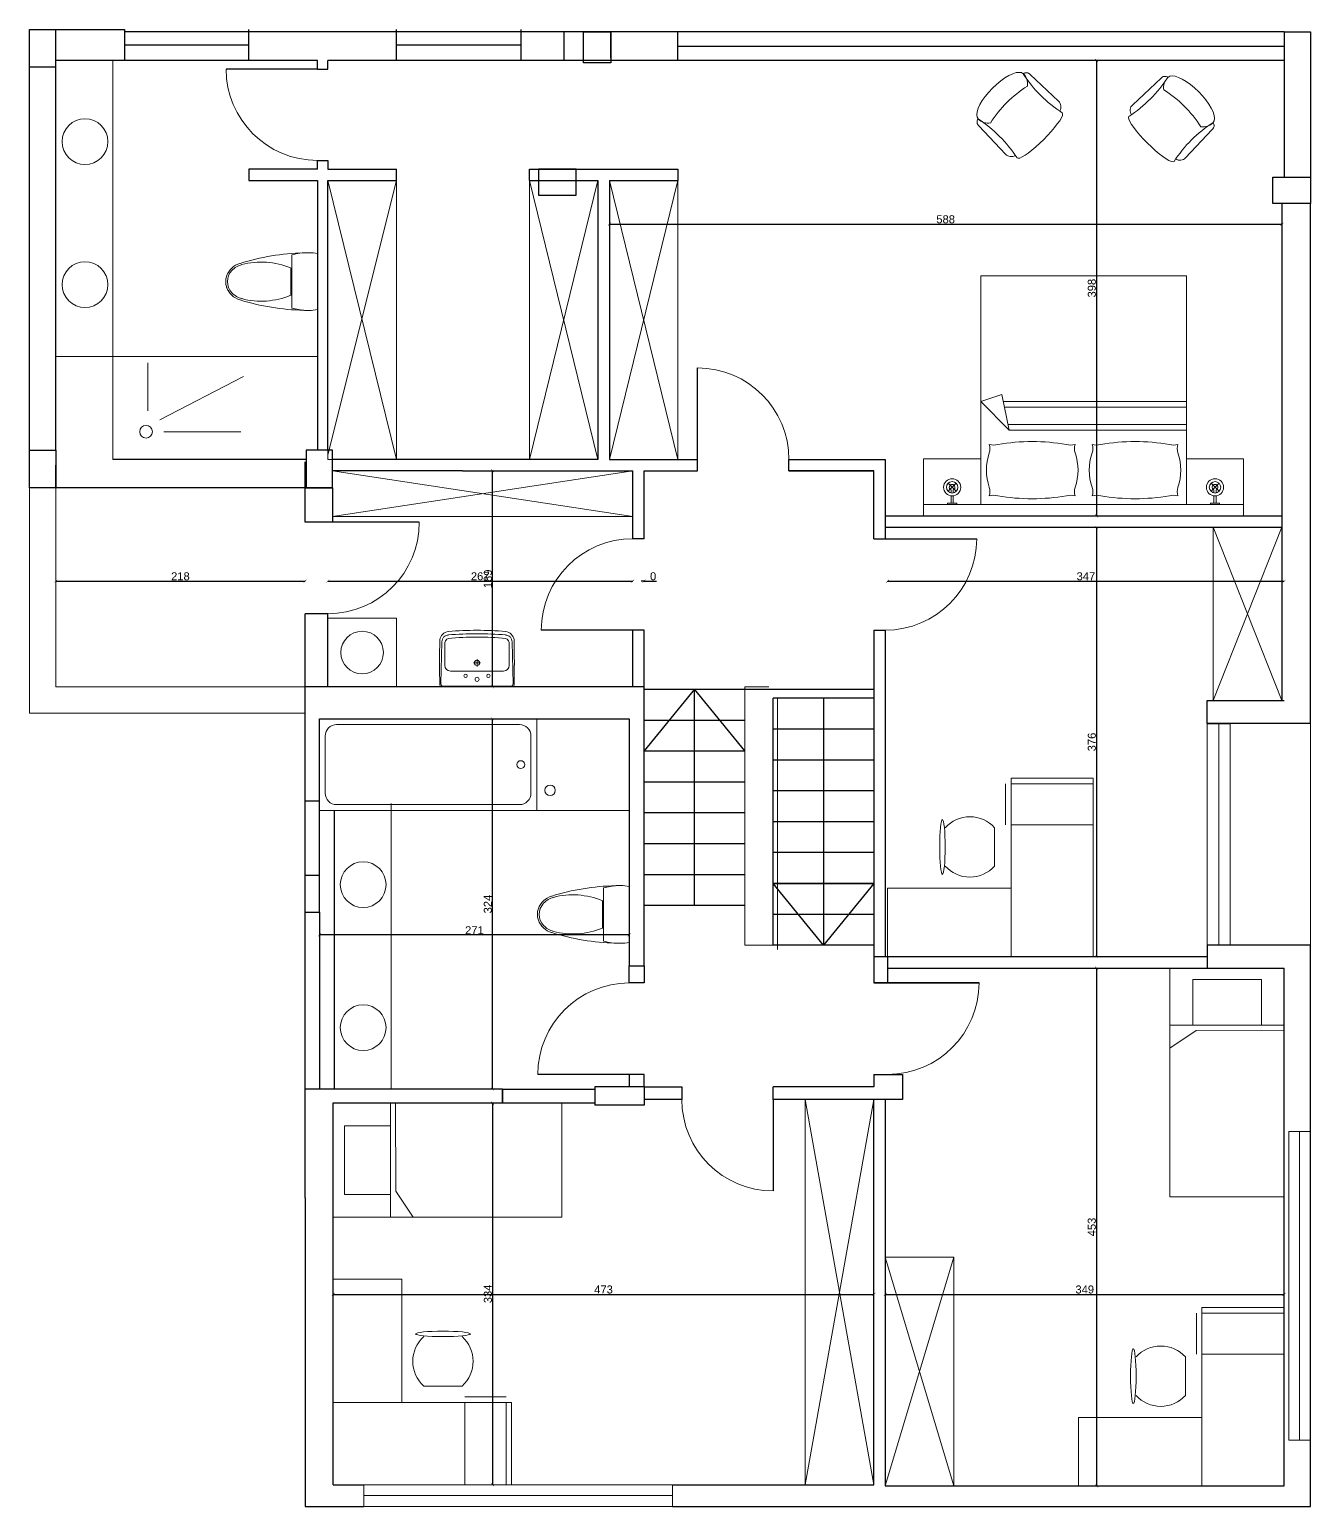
# Model space of a CAD drawing. Header units: millimetres. Extents: x -627 to 20370, y 1538 to 15679.
# Drawn here: x 10657 to 11777, y 12077 to 13369 of the extents above; entities that cross this region are included whole.
import ezdxf

# ---------------------------------------------------------------- set-up
doc = ezdxf.new("R2010")
doc.units = ezdxf.units.MM
for name, color, linetype, lineweight in [('blue', 160, 'Continuous', 5), ('furniture', 7, 'Continuous', 0), ('new', 3, 'Continuous', 30)]:
    doc.layers.add(name, color=color, linetype=linetype, lineweight=lineweight)
doc.layers.add('dim', color=2, linetype='Continuous')
doc.layers.add('Hidden', color=5, linetype='Continuous')
doc.styles.get("Standard").update_dxf_attribs({"font": 'Arial.ttf'})
doc.dimstyles.new('ISO-25', dxfattribs={"dimtxt": 7, "dimasz": 2.5, "dimexe": 1.25, "dimexo": 0.625, "dimtad": 1, "dimdec": 0, "dimtxsty": 'Standard', "dimblk": 'ARCHTICK', "dimblk1": 'ARCHTICK', "dimblk2": 'ARCHTICK', "dimcen": 2.5, "dimse1": 1, "dimse2": 1, "dimadec": 0, "dimazin": 0, "dimtfac": 1, "dimtdec": 0, "dimtmove": 0, "dimatfit": 3, "dimldrblk": 'ARCHTICK', "dimfxl": 1, "dimarcsym": 0})

# ---------------------------------------------------------------- blocks, each defined once
blk = doc.blocks.new('C3A8SA0P')
at = {"color": 0, "linetype": 'ByBlock'}
for p, q in [((-54.7, -22.9), (-70, 0)), ((-50, -30), (-50, 0)), ((-54.7, -22.9), (-54.4, -100)), ((-50, -20), (-10, -20)), ((-10, -20), (-10, -80)), ((-50, -100), (-50, -30)), ((-10, -80), (-50, -80))]:
    blk.add_line(p, q, dxfattribs=at)
blk.add_lwpolyline([(-200, 0), (0, 0), (0, -100), (-200, -100)], close=True, dxfattribs=at)
blk = doc.blocks.new('toilete')
at = {"linetype": 'Continuous'}
for p, q in [((24.5, 0), (-24.5, 0)), ((23.3, -22.5), (-23.3, -22.5)), ((-12, -23.5), (12, -23.5))]:
    blk.add_line(p, q, dxfattribs=at)
blk.add_lwpolyline([(23.3, -22.5), (24.5, -16.8), (25.2, -11.4), (25.2, -5.6), (24.5, 0)])
for start, end in [(170.5377, 187.7399), (187.7399, 195.822)]:
    blk.add_arc((26.2, -8.5), 51.5, start, end, dxfattribs=at)
for centre, radius, start, end in [((177.4, -7.8), 202.5, 181.2224, 197.2477), ((-177.4, -7.8), 202.5, 342.7523, 358.7776), ((49.8, -49.3), 66.9, 157.3737, 194.7786), ((-49.8, -49.3), 66.9, 345.2214, 22.6263), ((1.4, -62.5), 18.2, 197.2477, 249.5476), ((2.6, -61.7), 18.1, 194.7786, 226.8543), ((0, -64.5), 14.3, 226.8543, 313.1457), ((-1.4, -62.5), 18.2, 290.4524, 342.7523), ((-2.6, -61.7), 18.1, 313.1457, 345.2214), ((0, -66.1), 14.3, 249.5476, 290.4524)]:
    blk.add_arc(centre, radius, start, end)
blk = doc.blocks.new('Bath1')
at = {"layer": 'furniture'}
blk.add_lwpolyline([(190, -80), (0, -80), (0, 0), (190, 0)], close=True, dxfattribs=at)
blk.add_lwpolyline([(175, -75), (15, -75, -0.414214), (5, -65), (5, -15, -0.414214), (15, -5), (175, -5, -0.414214), (185, -15), (185, -65, -0.414214)], format="xyb", close=True, dxfattribs=at)
blk.add_circle((176.1, -40), 3.44, dxfattribs=at)
blk = doc.blocks.new('Pillow_top')
for centre, radius, start, end in [((6.2, 25), 46.3, 161.0754, 198.9246), ((-33.8, 58.5), 11.6, 251.1886, 288.8114), ((-48.5, 43.8), 11.6, 341.1886, 18.8114), ((0, -131.3), 181.3, 80.4727, 99.5273), ((33.8, 58.5), 11.6, 251.1886, 288.8114), ((48.5, 43.8), 11.6, 161.1886, 198.8114), ((-6.3, 25), 46.3, 341.0754, 18.9246), ((-48.5, 6.2), 11.6, 341.1886, 18.8114), ((-33.8, -8.5), 11.6, 71.1886, 108.8114), ((0, 181.3), 181.3, 260.4727, 279.5273), ((33.8, -8.5), 11.6, 71.1886, 108.8114), ((48.5, 6.2), 11.6, 161.1886, 198.8114)]:
    blk.add_arc(centre, radius, start, end)
blk = doc.blocks.new('Applique_Top')
for p, q in [((4, 0), (-4, 0)), ((-4, -1), (-4, 0)), ((-4, -1), (4, -1)), ((3.5, -11.5), (-3.5, -18.5)), ((-3.5, -11.5), (3.5, -18.5)), ((-1, -7.6), (-1, -1)), ((-1, -12.7), (-1, -10.1)), ((1, -7.6), (1, -1)), ((1, -12.7), (1, -10.1)), ((4, -1), (4, 0))]:
    blk.add_line(p, q)
for radius in [7.5, 5]:
    blk.add_circle((0, -15), radius)
blk.add_arc((0, -15), 2.5, 113.5782, 66.4218)
blk = doc.blocks.new('BED_180_modern')
for p, q in [((-50, 0), (0, 0)), ((-50, 0), (-50, -50)), ((-10, -280), (-10, 0)), ((0, 0), (0, -280)), ((-210, -230), (-210, -50)), ((-210, -50), (-10, -50)), ((-100, -210.1), (-100, -50)), ((-95, -209.1), (-95, -50)), ((-80, -206), (-80, -50)), ((-75, -205), (-75, -50)), ((-106.1, -211.4), (-75, -205)), ((-100, -230), (-75, -205)), ((-106.1, -211.4), (-100, -230)), ((-210, -230), (-10, -230)), ((-50, -280), (-50, -230)), ((-50, -280), (0, -280))]:
    blk.add_line(p, q)
at = {"rotation": 270}
for name, p in [('Applique_Top', (-10, -25)), ('Pillow_top', (-65, -185))]:
    blk.add_blockref(name, p, dxfattribs=at)
at = {"extrusion": (0, 0, -1), "zscale": -1, "rotation": 90}
for name, p in [('Pillow_top', (65, -95)), ('Applique_Top', (10, -255))]:
    blk.add_blockref(name, p, dxfattribs=at)
blk = doc.blocks.new('LAV-65')
at = {"color": 0}
for p, q in [((0.8, 32.5), (0.8, 62.1)), ((39.6, 63.2), (2.8, 64.1)), ((14, 32.5), (14, 55.7)), ((37.5, 60.7), (19, 60.7)), ((0.8, 32.5), (0.8, 2.9)), ((14, 32.5), (14, 9.3)), ((21.2, 32.5), (18, 32.5)), ((21.2, 32.5), (21.2, 35.6)), ((21.2, 32.5), (21.2, 29.3)), ((21.2, 32.5), (24.3, 32.5)), ((39.6, 1.8), (2.8, 0.9)), ((37.5, 4.3), (19, 4.3))]:
    blk.add_line(p, q, dxfattribs=at)
blk.add_lwpolyline([(0.2, 63), (0.2, 32.5), (0.2, 2, 0.270322), (1.8, 0, 0.012971), (41.3, 0, 0.351801), (48.6, 7.5, 0.023121), (49.7, 32.5, 0.023121), (48.6, 57.5, 0.351801), (41.3, 64.9, 0.012971), (1.8, 64.9, 0.270322)], format="xyb", close=True, dxfattribs=at)
for centre, radius in [((9.9, 42.5), 1.5), ((6.8, 32.5), 1.75), ((21.2, 32.5), 2.3), ((9.9, 22.5), 1.5)]:
    blk.add_circle(centre, radius, dxfattribs=at)
for centre, radius, start, end in [((2.8, 62.1), 2, 88.5836, 180), ((19, 55.7), 5, 90, 180), ((38, 55.8), 4.91, 20.305, 95.8759), ((39, 54.8), 8.41, 51.9374, 85.5914), ((-227.4, 33.3), 271.1, 359.8359, 5.134), ((37.3, 56.7), 8.31, 5.7358, 34.8602), ((-224.4, 33.3), 271.1, 359.8359, 5.134), ((-227.4, 31.7), 271.1, 354.866, 0.1641), ((-224.4, 31.7), 271.1, 354.866, 0.1641), ((2.8, 2.9), 2, 180, 271.4164), ((19, 9.3), 5, 180, 270), ((38, 9.2), 4.91, 264.1241, 339.695), ((39, 10.2), 8.41, 274.4086, 308.0626), ((37.3, 8.3), 8.31, 325.1398, 354.2642)]:
    blk.add_arc(centre, radius, start, end, dxfattribs=at)
blk = doc.blocks.new('ELLIPSE')
blk.add_circle((0.5, 0.5), 0.5)
blk = doc.blocks.new('dsfsdfsdfsd')
for p, q in [((350.147, 376.058), (350.147, 375.338)), ((351.707, 376.058), (350.147, 376.058)), ((350.195, 376.058), (350.195, 375.338)), ((350.555, 376.058), (350.555, 375.338)), ((351.707, 375.338), (351.707, 376.058)), ((350.147, 375.338), (351.707, 375.338)), ((351.107, 374.258), (351.107, 375.338)), ((351.707, 375.338), (351.707, 374.258)), ((350.195, 375.29), (350.555, 375.29)), ((350.579, 375.194), (350.915, 375.194)), ((351.707, 374.258), (351.107, 374.258))]:
    blk.add_line(p, q)
for centre, start, end in [((350.774, 374.978), 132.075, 227.925), ((350.72, 374.978), 312.075, 47.925)]:
    blk.add_arc(centre, 0.291, start, end)
at = {"xscale": 0.4800000000000182, "yscale": 0.04800000000000182, "zscale": 0.4800000000000182}
blk.add_blockref('ELLIPSE', (350.507, 374.714), dxfattribs=at)
blk = doc.blocks.new('mobiliariop113')
at = {"linetype": 'Continuous'}
for p, q in [((-0.309, -0.486), (-0.32, -0.146)), ((0.324, -0.486), (0.334, -0.146))]:
    blk.add_line(p, q, dxfattribs=at)
for points in [[(0.287, -0.051), (0.282, -0.042), (0.27, -0.033), (0.249, -0.025), (0.221, -0.018), (0.187, -0.012), (0.147, -0.007), (0.103, -0.003), (0.056, -0.001), (0.007, 0), (-0.041, -0.001), (-0.088, -0.003), (-0.133, -0.007), (-0.172, -0.012), (-0.207, -0.018), (-0.235, -0.025), (-0.255, -0.033), (-0.268, -0.042), (-0.272, -0.051)], [(-0.272, -0.533), (-0.268, -0.551), (-0.255, -0.568), (-0.235, -0.584), (-0.207, -0.599), (-0.172, -0.611), (-0.133, -0.621), (-0.088, -0.629), (-0.041, -0.633), (0.007, -0.635), (0.056, -0.633), (0.103, -0.629), (0.147, -0.621), (0.187, -0.611), (0.221, -0.599), (0.249, -0.584), (0.27, -0.568), (0.282, -0.551), (0.287, -0.533)]]:
    blk.add_lwpolyline(points, dxfattribs=at)
for centre, radius, start, end in [((-0.254, -0.142), 0.066, 100.9071, 183.5649), ((-1.377, -0.292), 1.131, 347.6806, 12.3194), ((1.477, -0.292), 1.215, 168.5464, 191.4536), ((0.269, -0.142), 0.066, 356.4351, 79.0929), ((-0.267, -0.491), 0.0424, 172.7772, 263.3514), ((-0.147, -0.533), 0.126, 126.5312, 180.3416), ((0.007, 0.584), 1.041, 257.3196, 282.6804), ((0.169, -0.528), 0.117, 357.5755, 55.556), ((0.282, -0.491), 0.0424, 276.6486, 7.2228)]:
    blk.add_arc(centre, radius, start, end, dxfattribs=at)
blk = doc.blocks.new('_ArchTick')
at = {"color": 0, "linetype": 'ByBlock', "const_width": 0.15}
blk.add_lwpolyline([(-0.5, -0.5), (0.5, 0.5)], dxfattribs=at)
blk = doc.blocks.new('*D88')
at = {"layer": 'Defpoints', "color": 0, "transparency": 16777216}
for p in [(11163.9, 13237.3), (11752.3, 13217.3), (11752.3, 13199.1)]:
    blk.add_point(p, dxfattribs=at)
at = {"layer": 'dim', "color": 0, "lineweight": -2, "transparency": 16777216}
blk.add_line((11163.9, 13199.1), (11752.3, 13199.1), dxfattribs=at)
at = {"layer": 'dim', "color": 0, "lineweight": -2, "transparency": 16777216, "xscale": 2.5, "yscale": 2.5, "zscale": 2.5, "rotation": 180}
blk.add_blockref('_ArchTick', (11163.9, 13199.1), dxfattribs=at)
at = {"layer": 'dim', "color": 0, "lineweight": -2, "transparency": 16777216, "xscale": 2.5, "yscale": 2.5, "zscale": 2.5}
blk.add_blockref('_ArchTick', (11752.3, 13199.1), dxfattribs=at)
at = {"layer": 'dim', "color": 0, "transparency": 16777216, "insert": (11458.1, 13203.3), "char_height": 7, "attachment_point": 5}
blk.add_mtext('588', dxfattribs=at)
blk = doc.blocks.new('*D89')
at = {"layer": 'Defpoints', "color": 0, "transparency": 16777216}
for p in [(11754.3, 13342.3), (11590.2, 12943.9), (11752.3, 12943.9)]:
    blk.add_point(p, dxfattribs=at)
at = {"layer": 'dim', "color": 0, "lineweight": -2, "transparency": 16777216}
blk.add_line((11590.2, 13342.3), (11590.2, 12943.9), dxfattribs=at)
at = {"layer": 'dim', "color": 0, "lineweight": -2, "transparency": 16777216, "xscale": 2.5, "yscale": 2.5, "zscale": 2.5}
for p, rotation in [((11590.2, 13342.3), 90), ((11590.2, 12943.9), 270)]:
    blk.add_blockref('_ArchTick', p, dxfattribs=dict(at, rotation=rotation))
at = {"layer": 'dim', "color": 0, "transparency": 16777216, "insert": (11586, 13143.1), "char_height": 7, "attachment_point": 5, "rotation": 90}
blk.add_mtext('398', dxfattribs=at)
blk = doc.blocks.new('*D90')
at = {"layer": 'Defpoints', "color": 0, "transparency": 16777216}
for p in [(11752.3, 12933.9), (11590.2, 12558.3), (11687, 12558.3)]:
    blk.add_point(p, dxfattribs=at)
at = {"layer": 'dim', "color": 0, "lineweight": -2, "transparency": 16777216}
blk.add_line((11590.2, 12933.9), (11590.2, 12558.3), dxfattribs=at)
at = {"layer": 'dim', "color": 0, "lineweight": -2, "transparency": 16777216, "xscale": 2.5, "yscale": 2.5, "zscale": 2.5}
for p, rotation in [((11590.2, 12933.9), 90), ((11590.2, 12558.3), 270)]:
    blk.add_blockref('_ArchTick', p, dxfattribs=dict(at, rotation=rotation))
at = {"layer": 'dim', "color": 0, "transparency": 16777216, "insert": (11586, 12746.1), "char_height": 7, "attachment_point": 5, "rotation": 90}
blk.add_mtext('376', dxfattribs=at)
blk = doc.blocks.new('*D91')
at = {"layer": 'Defpoints', "color": 0, "transparency": 16777216}
for p in [(11753.3, 12548.3), (11590.2, 12095.3), (11754.3, 12095.3)]:
    blk.add_point(p, dxfattribs=at)
at = {"layer": 'dim', "color": 0, "lineweight": -2, "transparency": 16777216}
blk.add_line((11590.2, 12548.3), (11590.2, 12095.3), dxfattribs=at)
at = {"layer": 'dim', "color": 0, "lineweight": -2, "transparency": 16777216, "xscale": 2.5, "yscale": 2.5, "zscale": 2.5}
for p, rotation in [((11590.2, 12548.3), 90), ((11590.2, 12095.3), 270)]:
    blk.add_blockref('_ArchTick', p, dxfattribs=dict(at, rotation=rotation))
at = {"layer": 'dim', "color": 0, "transparency": 16777216, "insert": (11586, 12321.8), "char_height": 7, "attachment_point": 5, "rotation": 90}
blk.add_mtext('453', dxfattribs=at)
blk = doc.blocks.new('*D92')
at = {"layer": 'Defpoints', "color": 0, "transparency": 16777216}
for p in [(11395.3, 12262.9), (10922.3, 12096.3), (11395.3, 12096.3)]:
    blk.add_point(p, dxfattribs=at)
at = {"layer": 'dim', "color": 0, "lineweight": -2, "transparency": 16777216}
blk.add_line((10922.3, 12262.9), (11395.3, 12262.9), dxfattribs=at)
at = {"layer": 'dim', "color": 0, "lineweight": -2, "transparency": 16777216, "xscale": 2.5, "yscale": 2.5, "zscale": 2.5, "rotation": 180}
blk.add_blockref('_ArchTick', (10922.3, 12262.9), dxfattribs=at)
at = {"layer": 'dim', "color": 0, "lineweight": -2, "transparency": 16777216, "xscale": 2.5, "yscale": 2.5, "zscale": 2.5}
blk.add_blockref('_ArchTick', (11395.3, 12262.9), dxfattribs=at)
at = {"layer": 'dim', "color": 0, "transparency": 16777216, "insert": (11158.8, 12267.1), "char_height": 7, "attachment_point": 5}
blk.add_mtext('473', dxfattribs=at)
blk = doc.blocks.new('*D93')
at = {"layer": 'Defpoints', "color": 0, "transparency": 16777216}
for p in [(11754.3, 12262.9), (11405.3, 12095.3), (11754.3, 12095.3)]:
    blk.add_point(p, dxfattribs=at)
at = {"layer": 'dim', "color": 0, "lineweight": -2, "transparency": 16777216}
blk.add_line((11405.3, 12262.9), (11754.3, 12262.9), dxfattribs=at)
at = {"layer": 'dim', "color": 0, "lineweight": -2, "transparency": 16777216, "xscale": 2.5, "yscale": 2.5, "zscale": 2.5, "rotation": 180}
blk.add_blockref('_ArchTick', (11405.3, 12262.9), dxfattribs=at)
at = {"layer": 'dim', "color": 0, "lineweight": -2, "transparency": 16777216, "xscale": 2.5, "yscale": 2.5, "zscale": 2.5}
blk.add_blockref('_ArchTick', (11754.3, 12262.9), dxfattribs=at)
at = {"layer": 'dim', "color": 0, "transparency": 16777216, "insert": (11579.8, 12267.1), "char_height": 7, "attachment_point": 5}
blk.add_mtext('349', dxfattribs=at)
blk = doc.blocks.new('*D94')
at = {"layer": 'Defpoints', "color": 0, "transparency": 16777216}
for p in [(11070.3, 12430.3), (11061.7, 12096.3), (11219, 12096.3)]:
    blk.add_point(p, dxfattribs=at)
at = {"layer": 'dim', "color": 0, "lineweight": -2, "transparency": 16777216}
blk.add_line((11061.7, 12430.3), (11061.7, 12096.3), dxfattribs=at)
at = {"layer": 'dim', "color": 0, "lineweight": -2, "transparency": 16777216, "xscale": 2.5, "yscale": 2.5, "zscale": 2.5}
for p, rotation in [((11061.7, 12430.3), 90), ((11061.7, 12096.3), 270)]:
    blk.add_blockref('_ArchTick', p, dxfattribs=dict(at, rotation=rotation))
at = {"layer": 'dim', "color": 0, "transparency": 16777216, "insert": (11057.6, 12263.3), "char_height": 7, "attachment_point": 5, "rotation": 90}
blk.add_mtext('334', dxfattribs=at)
blk = doc.blocks.new('*D95')
at = {"layer": 'Defpoints', "color": 0, "transparency": 16777216}
for p in [(10910.3, 12766.3), (11061.7, 12766.3), (11070.3, 12442.3)]:
    blk.add_point(p, dxfattribs=at)
at = {"layer": 'dim', "color": 0, "lineweight": -2, "transparency": 16777216}
blk.add_line((11061.7, 12442.3), (11061.7, 12766.3), dxfattribs=at)
at = {"layer": 'dim', "color": 0, "lineweight": -2, "transparency": 16777216, "xscale": 2.5, "yscale": 2.5, "zscale": 2.5}
for p, rotation in [((11061.7, 12766.3), 90), ((11061.7, 12442.3), 270)]:
    blk.add_blockref('_ArchTick', p, dxfattribs=dict(at, rotation=rotation))
at = {"layer": 'dim', "color": 0, "transparency": 16777216, "insert": (11057.6, 12604.3), "char_height": 7, "attachment_point": 5, "rotation": 90}
blk.add_mtext('324', dxfattribs=at)
blk = doc.blocks.new('*D96')
at = {"layer": 'Defpoints', "color": 0, "transparency": 16777216}
for p in [(10910.3, 12686.3), (11181.3, 12686.3), (10910.3, 12577.3)]:
    blk.add_point(p, dxfattribs=at)
at = {"layer": 'dim', "color": 0, "lineweight": -2, "transparency": 16777216}
blk.add_line((11181.3, 12577.3), (10910.3, 12577.3), dxfattribs=at)
at = {"layer": 'dim', "color": 0, "lineweight": -2, "transparency": 16777216, "xscale": 2.5, "yscale": 2.5, "zscale": 2.5, "rotation": 180}
blk.add_blockref('_ArchTick', (10910.3, 12577.3), dxfattribs=at)
at = {"layer": 'dim', "color": 0, "lineweight": -2, "transparency": 16777216, "xscale": 2.5, "yscale": 2.5, "zscale": 2.5}
blk.add_blockref('_ArchTick', (11181.3, 12577.3), dxfattribs=at)
at = {"layer": 'dim', "color": 0, "transparency": 16777216, "insert": (11045.8, 12581.4), "char_height": 7, "attachment_point": 5}
blk.add_mtext('271', dxfattribs=at)
blk = doc.blocks.new('*D97')
at = {"layer": 'Defpoints', "color": 0, "transparency": 16777216}
for p in [(11061.7, 12983.3), (11184.3, 12983.3), (11184.3, 12794.3)]:
    blk.add_point(p, dxfattribs=at)
at = {"layer": 'dim', "color": 0, "lineweight": -2, "transparency": 16777216}
blk.add_line((11061.7, 12794.3), (11061.7, 12983.3), dxfattribs=at)
at = {"layer": 'dim', "color": 0, "lineweight": -2, "transparency": 16777216, "xscale": 2.5, "yscale": 2.5, "zscale": 2.5}
for p, rotation in [((11061.7, 12983.3), 90), ((11061.7, 12794.3), 270)]:
    blk.add_blockref('_ArchTick', p, dxfattribs=dict(at, rotation=rotation))
at = {"layer": 'dim', "color": 0, "transparency": 16777216, "insert": (11057.6, 12888.8), "char_height": 7, "attachment_point": 5, "rotation": 90}
blk.add_mtext('189', dxfattribs=at)
blk = doc.blocks.new('*D98')
at = {"layer": 'Defpoints', "color": 0, "transparency": 16777216}
for p in [(10897.6, 12886.8), (10679.6, 12794.3), (10897.6, 12794.3)]:
    blk.add_point(p, dxfattribs=at)
at = {"layer": 'dim', "color": 0, "lineweight": -2, "transparency": 16777216}
blk.add_line((10679.6, 12886.8), (10897.6, 12886.8), dxfattribs=at)
at = {"layer": 'dim', "color": 0, "lineweight": -2, "transparency": 16777216, "xscale": 2.5, "yscale": 2.5, "zscale": 2.5, "rotation": 180}
blk.add_blockref('_ArchTick', (10679.6, 12886.8), dxfattribs=at)
at = {"layer": 'dim', "color": 0, "lineweight": -2, "transparency": 16777216, "xscale": 2.5, "yscale": 2.5, "zscale": 2.5}
blk.add_blockref('_ArchTick', (10897.6, 12886.8), dxfattribs=at)
at = {"layer": 'dim', "color": 0, "transparency": 16777216, "insert": (10788.6, 12891), "char_height": 7, "attachment_point": 5}
blk.add_mtext('218', dxfattribs=at)
blk = doc.blocks.new('*D99')
at = {"layer": 'Defpoints', "color": 0, "transparency": 16777216}
for p in [(11184.3, 12886.8), (10917.6, 12794.3), (11184.3, 12794.3)]:
    blk.add_point(p, dxfattribs=at)
at = {"layer": 'dim', "color": 0, "lineweight": -2, "transparency": 16777216}
blk.add_line((10917.6, 12886.8), (11184.3, 12886.8), dxfattribs=at)
at = {"layer": 'dim', "color": 0, "lineweight": -2, "transparency": 16777216, "xscale": 2.5, "yscale": 2.5, "zscale": 2.5, "rotation": 180}
blk.add_blockref('_ArchTick', (10917.6, 12886.8), dxfattribs=at)
at = {"layer": 'dim', "color": 0, "lineweight": -2, "transparency": 16777216, "xscale": 2.5, "yscale": 2.5, "zscale": 2.5}
blk.add_blockref('_ArchTick', (11184.3, 12886.8), dxfattribs=at)
at = {"layer": 'dim', "color": 0, "transparency": 16777216, "insert": (11050.9, 12891), "char_height": 7, "attachment_point": 5}
blk.add_mtext('267', dxfattribs=at)
blk = doc.blocks.new('*D100')
at = {"layer": 'Defpoints', "color": 0, "transparency": 16777216}
for p in [(11194.3, 12886.8), (11194.3, 12794.3), (11194.3, 12792.3)]:
    blk.add_point(p, dxfattribs=at)
at = {"layer": 'dim', "color": 0, "lineweight": -2, "transparency": 16777216}
for q in [(11191.8, 12886.8), (11205, 12886.8)]:
    blk.add_line((11194.3, 12886.8), q, dxfattribs=at)
at = {"layer": 'dim', "color": 0, "lineweight": -2, "transparency": 16777216, "xscale": 2.5, "yscale": 2.5, "zscale": 2.5}
blk.add_blockref('_ArchTick', (11194.3, 12886.8), dxfattribs=at)
at = {"layer": 'dim', "color": 0, "lineweight": -2, "transparency": 16777216, "xscale": 2.5, "yscale": 2.5, "zscale": 2.5, "rotation": 180}
blk.add_blockref('_ArchTick', (11194.3, 12886.8), dxfattribs=at)
at = {"layer": 'dim', "color": 0, "transparency": 16777216, "insert": (11202.2, 12891), "char_height": 7, "attachment_point": 5}
blk.add_mtext('0', dxfattribs=at)
blk = doc.blocks.new('*D101')
at = {"layer": 'Defpoints', "color": 0, "transparency": 16777216}
for p in [(11754.3, 12886.8), (11754.3, 12782.3), (11407.3, 12558.3)]:
    blk.add_point(p, dxfattribs=at)
at = {"layer": 'dim', "color": 0, "lineweight": -2, "transparency": 16777216}
blk.add_line((11407.3, 12886.8), (11754.3, 12886.8), dxfattribs=at)
at = {"layer": 'dim', "color": 0, "lineweight": -2, "transparency": 16777216, "xscale": 2.5, "yscale": 2.5, "zscale": 2.5, "rotation": 180}
blk.add_blockref('_ArchTick', (11407.3, 12886.8), dxfattribs=at)
at = {"layer": 'dim', "color": 0, "lineweight": -2, "transparency": 16777216, "xscale": 2.5, "yscale": 2.5, "zscale": 2.5}
blk.add_blockref('_ArchTick', (11754.3, 12886.8), dxfattribs=at)
at = {"layer": 'dim', "color": 0, "transparency": 16777216, "insert": (11580.8, 12891), "char_height": 7, "attachment_point": 5}
blk.add_mtext('347', dxfattribs=at)

msp = doc.modelspace()

# ---------------------------------------------------------------- linework, layer by layer
for p, q in [((10679.6, 13336.3), (10679.6, 13369.3)), ((11141.3, 13340.3), (11141.3, 13367.3)), ((11141.3, 13367.3), (11165.3, 13367.3)), ((11165.3, 13367.3), (11165.3, 13340.3)), ((10656.6, 13001.3), (10656.6, 13336.3)), ((10679.6, 13001.3), (10679.6, 13336.3)), ((11165.3, 13340.3), (11141.3, 13340.3)), ((10921.6, 13001.3), (10898.6, 13001.3)), ((10898.6, 13001.3), (10898.6, 12968.3)), ((10921.6, 12968.3), (10921.6, 13001.3)), ((10679.6, 12969.3), (10679.6, 12988.3)), ((10898.6, 12968.3), (10921.6, 12968.3)), ((11194.3, 12794.3), (10897.6, 12794.3)), ((10910.3, 12694.3), (10910.3, 12766.3)), ((10910.3, 12766.3), (10957.3, 12766.3)), ((10957.3, 12766.3), (11071.3, 12766.3)), ((10910.3, 12629.3), (10897.6, 12629.3)), ((10910.3, 12607.3), (10910.3, 12629.3)), ((11407.3, 12558.3), (11407.3, 12535.3)), ((11754.3, 12217.3), (11754.3, 12548.3)), ((11395.3, 12455.3), (11420.3, 12455.3)), ((11047.3, 12442.3), (10897.6, 12442.3)), ((11057.3, 12442.3), (11047.3, 12442.3)), ((11405.3, 12433.3), (11405.3, 12095.3)), ((11754.3, 12095.3), (11754.3, 12217.3)), ((11405.3, 12095.3), (11634.3, 12095.3)), ((11634.3, 12095.3), (11754.3, 12095.3))]:
    msp.add_line(p, q)
for points in [[(10679.6, 13336.3), (10656.6, 13336.3), (10656.6, 13369.3), (10679.6, 13369.3)], [(11134.9, 13247.3), (11101.9, 13247.3), (11101.9, 13224.3), (11134.9, 13224.3), (11134.9, 13247.3)], [(11777.3, 13240.3), (11777.3, 13217.3), (11744.3, 13217.3), (11744.3, 13240.3), (11777.3, 13240.3)], [(10679.6, 12968.3), (10656.6, 12968.3), (10656.6, 13001.3), (10679.6, 13001.3), (10679.6, 12968.3)], [(10897.6, 12607.3), (10897.6, 12794.3)], [(11194.3, 12595.3), (11194.3, 12794.3)], [(11395.3, 12784.3), (11395.3, 12782.3)], [(11071.3, 12766.3), (11181.3, 12766.3)], [(11181.3, 12766.3), (11181.3, 12595.3)], [(10910.3, 12629.3), (10910.3, 12694.3), (10897.6, 12694.3)], [(11181.3, 12595.3), (11181.3, 12550.3), (11194.3, 12550.3), (11194.3, 12595.3)], [(11395.3, 12568.3), (11395.3, 12535.3)], [(11634.3, 12077.3), (11754.3, 12077.3), (11777.3, 12077.3), (11777.3, 12568.3)], [(11395.3, 12455.3), (11395.3, 12444.3), (11307.3, 12444.3)], [(11420.3, 12455.3), (11420.3, 12433.3), (11405.3, 12433.3)], [(10922.3, 12387.3), (10922.3, 12430.3), (11070.3, 12430.3), (11070.3, 12442.3)], [(11070.3, 12442.3), (11057.3, 12442.3)], [(11194.3, 12444.3), (11151.3, 12444.3), (11151.3, 12428.4)], [(11194.3, 12444.3), (11194.3, 12428.4), (11165.3, 12428.4)], [(10897.6, 12425.4), (10897.6, 12432.3)], [(11219, 12096.3), (11257.3, 12096.3), (11395.3, 12096.3), (11395.3, 12433.3)], [(11405.3, 12433.3), (11395.3, 12433.3), (11307.3, 12433.3)], [(11405.3, 12433.3), (11395.3, 12433.3)], [(10897.6, 12347.4), (10897.6, 12425.4)], [(10922.3, 12096.3), (10922.3, 12152.3), (10922.3, 12197.3), (10922.3, 12336.3), (10922.3, 12387.3)], [(10897.6, 12347.4), (10897.6, 12100.3), (10897.6, 12077.3), (10949, 12077.3)], [(10922.3, 12096.3), (10949, 12096.3)], [(11219, 12077.3), (11634.3, 12077.3)]]:
    msp.add_lwpolyline(points)
at = {"layer": 'blue'}
msp.add_line((10897.6, 12794.3), (10845.6, 12794.3), dxfattribs=at)
for points in [[(10729.6, 13083.3), (10729.6, 13342.3)], [(10977.6, 13237.3), (10977.6, 12993.3), (10917.6, 12993.3), (10917.6, 13237.3)], [(10917.6, 13237.3), (10977.6, 12993.3)], [(10977.6, 13237.3), (10917.6, 12997.3)], [(11093.9, 13237.3), (11093.9, 12993.3)], [(11093.9, 12993.3), (11153.9, 13237.3)], [(11093.9, 13237.3), (11153.9, 12993.3)], [(11163.9, 13237.3), (11223.9, 13237.3), (11223.9, 12993.3), (11163.9, 13237.3)], [(11223.9, 13237.3), (11163.9, 12993.3)], [(10679.6, 13083.3), (10908.6, 13083.3)], [(10760.1, 13035.8), (10760.1, 13077.8)], [(10770.7, 13028), (10843.7, 13065.7)], [(10774, 13017.5), (10841.5, 13017.5)], [(11184.3, 12983.3), (11184.3, 12943.3), (10921.6, 12943.3), (10921.6, 12983.3), (11184.3, 12943.3), (10921.6, 12943.3), (11184.3, 12983.3)], [(10656.6, 12841.3), (10656.6, 12969.3)], [(10679.6, 12864.3), (10679.6, 12969.3)], [(11692.3, 12782.3), (11752.3, 12782.3), (11752.3, 12933.9), (11692.3, 12782.3)], [(11752.3, 12782.3), (11692.3, 12933.9)], [(11692.3, 12933.9), (11752.3, 12933.9), (11752.3, 12782.3), (11692.3, 12933.9)], [(11752.3, 12933.9), (11692.3, 12782.3)], [(11692.3, 12782.3), (11692.3, 12933.9)], [(10845.6, 12794.3), (10679.6, 12794.3), (10679.6, 12864.3)], [(10822.6, 12771.3), (10656.6, 12771.3), (10656.6, 12841.3)], [(11282.3, 12603.3), (11282.3, 12794.3), (11303.3, 12794.3)], [(11311, 12564.5), (11311, 12784.3)], [(10897.6, 12771.3), (10822.6, 12771.3)], [(11687, 12762.3), (11687, 12568.3)], [(11697, 12762.3), (11697, 12568.3)], [(11707, 12762.3), (11707, 12568.3)], [(11777.3, 12568.3), (11777.3, 12762.3)], [(10973, 12442.3), (10973, 12692.3)], [(11100.3, 12686.3), (11181.3, 12686.3)], [(11307.3, 12568.3), (11282.3, 12568.3), (11282.3, 12603.3)], [(11335.3, 12433.3), (11335.3, 12096.3), (11395.3, 12433.3), (11335.3, 12433.3), (11395.3, 12096.3)], [(11758.3, 12135.3), (11758.3, 12405.3), (11777.3, 12405.3), (11777.3, 12135.3), (11758.3, 12135.3)], [(11767.8, 12135.3), (11767.8, 12405.3)], [(11405.3, 12095.3), (11465.3, 12295.3)], [(11405.3, 12295.3), (11465.3, 12095.3)], [(10949, 12096.3), (11219, 12096.3), (11219, 12077.3), (10949, 12077.3), (10949, 12096.3)], [(10949, 12086.8), (11219, 12086.8)]]:
    msp.add_lwpolyline(points, dxfattribs=at)
for points in [[(10977.6, 12854.3), (10917.6, 12854.3), (10917.6, 12794.3), (10977.6, 12794.3)], [(11465.3, 12095.3), (11465.3, 12295.3), (11405.3, 12295.3), (11405.3, 12095.3)]]:
    msp.add_lwpolyline(points, close=True, dxfattribs=at)
for centre, radius in [((10705.1, 13271.3), 20), ((10705.1, 13146.2), 20), ((10758.5, 13017.5), 5.53), ((10947.6, 12824.3), 18.6), ((11112, 12703.8), 4.55), ((10948.5, 12621.3), 20), ((10948.5, 12496.2), 20)]:
    msp.add_circle(centre, radius, dxfattribs=at)
for centre, start, end in [((10908.6, 13334.8), 180, 270), ((11241, 12993.3), 0, 90), ((10917.6, 12938.3), 270, 0), ((11184.3, 12843.9), 90, 180), ((11405.3, 12923.9), 270, 0), ((11181.3, 12455.3), 90, 180), ((11407.3, 12535.3), 270, 0), ((11307.3, 12433.3), 180, 270)]:
    msp.add_arc(centre, 80, start, end, dxfattribs=at)
at = {"layer": 'Hidden'}
for p, q in [((11238.3, 12792.3), (11194.3, 12738.3)), ((11194.3, 12792.3), (11395.3, 12792.3)), ((11238.3, 12603.3), (11238.3, 12792.3)), ((11194.3, 12765.3), (11282.3, 12765.3)), ((11194.3, 12738.3), (11282.3, 12738.3)), ((11194.3, 12711.3), (11282.3, 12711.3)), ((11194.3, 12684.3), (11282.3, 12684.3)), ((11194.3, 12657.3), (11282.3, 12657.3)), ((11194.3, 12630.3), (11282.3, 12630.3)), ((11194.3, 12603.3), (11282.3, 12603.3))]:
    msp.add_line(p, q, dxfattribs=at)
for points in [[(11165.3, 13344.3), (11165.3, 13367.3)], [(11282.3, 12738.3), (11238.3, 12792.3)], [(11395.3, 12784.3), (11307.3, 12784.3)], [(11395.3, 12757.3), (11307.3, 12757.3), (11307.3, 12784.3)], [(11351.3, 12784.3), (11351.3, 12568.3), (11307.3, 12622.3), (11395.3, 12622.3), (11351.3, 12568.3)], [(11395.3, 12730.3), (11307.3, 12730.3), (11307.3, 12757.3)], [(11395.3, 12703.3), (11307.3, 12703.3), (11307.3, 12730.3)], [(11395.3, 12676.3), (11307.3, 12676.3), (11307.3, 12703.3)], [(11395.3, 12649.3), (11307.3, 12649.3), (11307.3, 12676.3)], [(11395.3, 12622.3), (11307.3, 12622.3), (11307.3, 12649.3)], [(11395.3, 12595.3), (11307.3, 12595.3), (11307.3, 12622.3)], [(11395.3, 12568.3), (11307.3, 12568.3), (11307.3, 12595.3)]]:
    msp.add_lwpolyline(points, dxfattribs=at)
at = {"layer": 'new'}
for p, q in [((11754.3, 13367.3), (11754.3, 13240.3)), ((10897.6, 12938.3), (10897.6, 12968.3)), ((10897.6, 12968.3), (10921.6, 12968.3)), ((10921.6, 12968.3), (10921.6, 12938.3)), ((10921.6, 12938.3), (10897.6, 12938.3)), ((10997.6, 12938.3), (10917.6, 12938.3))]:
    msp.add_line(p, q, dxfattribs=at)
for points in [[(10679.6, 13369.3), (10739.6, 13369.3), (10739.6, 13342.3), (10679.6, 13342.3)], [(11754.3, 13367.3), (10739.6, 13367.3)], [(10848.6, 13342.3), (10848.6, 13369.3)], [(10977.6, 13342.3), (10977.6, 13369.3)], [(11086.6, 13342.3), (11086.6, 13369.3)], [(11124.3, 13342.3), (11124.3, 13367.3)], [(11223.9, 13342.3), (11223.9, 13367.3)], [(11754.3, 13367.3), (11777.3, 13367.3), (11777.3, 13240.3)], [(10848.6, 13355.8), (10739.6, 13355.8)], [(11086.6, 13355.8), (10977.6, 13355.8)], [(11223.9, 13354.8), (11754.3, 13354.8)], [(10908.6, 13342.3), (10679.6, 13342.3)], [(10908.6, 13334.8), (10828.6, 13334.8)], [(10908.6, 13334.8), (10908.6, 13342.3)], [(10908.6, 13334.8), (10917.6, 13334.8), (10917.6, 13342.3)], [(11754.3, 13342.3), (10917.6, 13342.3)], [(10908.6, 13247.3), (10848.6, 13247.3), (10848.6, 13237.3), (10908.6, 13237.3)], [(10908.6, 13247.3), (10908.6, 13254.8)], [(10908.6, 13254.8), (10917.6, 13254.8), (10917.6, 13247.3)], [(10917.6, 13247.3), (10977.6, 13247.3)], [(10977.6, 13237.3), (10977.6, 13247.3)], [(11093.9, 13237.3), (11093.9, 13247.3), (11153.9, 13247.3)], [(11153.9, 13247.3), (11163.9, 13247.3)], [(11163.9, 13247.3), (11223.9, 13247.3), (11223.9, 13237.3)], [(10908.6, 13237.3), (10908.6, 13001.3)], [(10917.6, 13009.3), (10917.6, 13237.3)], [(10917.6, 13237.3), (10977.6, 13237.3)], [(11093.9, 13237.3), (11153.9, 13237.3)], [(11153.9, 13237.3), (11153.9, 12993.3)], [(11163.9, 13237.3), (11163.9, 12993.3)], [(11163.9, 13237.3), (11223.9, 13237.3)], [(11777.3, 12762.3), (11777.3, 13217.3), (11752.3, 13217.3), (11752.3, 12782.3)], [(11241, 12993.3), (11241, 13073.3)], [(10917.6, 13001.3), (10917.6, 13009.3)], [(10898.6, 12993.3), (10729.6, 12993.3)], [(10897.6, 12968.3), (10897.6, 12991.3)], [(11035.3, 12993.3), (10921.6, 12993.3)], [(11153.9, 12993.3), (10921.6, 12993.3)], [(11163.9, 12993.3), (11241, 12993.3)], [(11241, 12983.3), (11241, 12993.3)], [(11321, 12993.3), (11405.3, 12993.3), (11405.3, 12923.9)], [(11321, 12983.3), (11321, 12993.3)], [(11035.3, 12983.3), (10921.6, 12983.3)], [(11035.3, 12983.3), (11184.3, 12983.3)], [(11184.3, 12923.9), (11184.3, 12983.3)], [(11194.3, 12923.9), (11194.3, 12983.3)], [(11194.3, 12983.3), (11241, 12983.3)], [(11321, 12983.3), (11395.3, 12983.3)], [(11395.3, 12923.9), (11395.3, 12983.3), (11321, 12983.3)], [(10921.6, 12968.3), (10679.6, 12968.3)], [(11405.3, 12943.9), (11752.3, 12943.9)], [(11405.3, 12933.9), (11752.3, 12933.9)], [(11194.3, 12923.9), (11184.3, 12923.9)], [(11395.3, 12923.9), (11405.3, 12923.9)], [(11405.3, 12923.9), (11485.3, 12923.9)], [(10897.6, 12794.3), (10897.6, 12858.3)], [(10917.6, 12858.3), (10897.6, 12858.3)], [(10917.6, 12794.3), (10917.6, 12858.3)], [(11184.3, 12843.9), (11104.3, 12843.9)], [(11184.3, 12794.3), (11184.3, 12843.9)], [(11194.3, 12843.9), (11184.3, 12843.9)], [(11194.3, 12794.3), (11194.3, 12843.9)], [(11194.3, 12794.3), (11194.3, 12843.9)], [(11395.3, 12843.9), (11405.3, 12843.9)], [(11395.3, 12843.9), (11395.3, 12779.3)], [(11405.3, 12843.9), (11405.3, 12779.3)], [(11395.3, 12779.3), (11395.3, 12568.3)], [(11405.3, 12779.3), (11405.3, 12558.3)], [(11687, 12782.3), (11754.3, 12782.3)], [(11687, 12762.3), (11687, 12782.3)], [(11687, 12762.3), (11707, 12762.3)], [(11777.3, 12762.3), (11687, 12762.3)], [(10923, 12686.3), (10923, 12442.3)], [(10897.6, 12597.3), (10910.3, 12597.3), (10910.3, 12607.3)], [(10897.6, 12428.8), (10897.6, 12607.3)], [(10910.3, 12597.3), (10910.3, 12442.3)], [(11395.3, 12558.3), (11687, 12558.3)], [(11440.3, 12558.3), (11465.3, 12558.3)], [(11777.3, 12568.3), (11687, 12568.3), (11687, 12548.3), (11753.3, 12548.3)], [(11194.3, 12550.3), (11194.3, 12535.3), (11181.3, 12535.3), (11181.3, 12550.3)], [(11407.3, 12548.3), (11727.3, 12548.3)], [(11727.3, 12548.3), (11754.3, 12548.3)], [(11407.3, 12535.3), (11487.3, 12535.3)], [(11181.3, 12455.3), (11101.3, 12455.3)], [(11194.3, 12455.3), (11181.3, 12455.3), (11181.3, 12444.3)], [(11194.3, 12444.3), (11194.3, 12455.3)], [(11070.3, 12442.3), (11070.3, 12430.3), (11151.3, 12430.3)], [(11070.3, 12442.3), (11151.3, 12442.3)], [(11194.3, 12444.3), (11227.3, 12444.3), (11227.3, 12433.3), (11194.3, 12433.3)], [(11307.3, 12433.3), (11307.3, 12444.3)], [(11307.3, 12433.3), (11307.3, 12353.3)], [(11165.3, 12428.4), (11151.3, 12428.4)]]:
    msp.add_lwpolyline(points, dxfattribs=at)
at = {"layer": 'new', "lineweight": 0}
msp.add_lwpolyline([(10679.6, 13083.3), (10729.6, 13083.3), (10729.6, 12993.3)], dxfattribs=at)
at = {"layer": 'new'}
msp.add_lwpolyline([(11395.3, 12535.3), (11407.3, 12535.3), (11487.3, 12535.3)], close=True, dxfattribs=at)

# ---------------------------------------------------------------- block references
at = {"layer": 'blue', "linetype": 'ByBlock', "xscale": 100, "yscale": 100, "zscale": 100}
for p, rotation in [((11544.5, 13273.7), 225), ((11635.1, 13269.5), 134.9999999999999)]:
    msp.add_blockref('mobiliariop113', p, dxfattribs=dict(at, rotation=rotation))
at = {"layer": 'blue'}
for name, p, rotation in [('toilete', (10908.6, 13148.8), 270.0000020404532), ('BED_180_modern', (11718.8, 12943.9), 270), ('C3A8SA0P', (11654.3, 12548.3), 89.99999999999999), ('C3A8SA0P', (10922.3, 12330.3), 180)]:
    msp.add_blockref(name, p, dxfattribs=dict(at, rotation=rotation))
at = {"layer": 'blue', "xscale": -1}
for name, p, rotation in [('LAV-65', (11015.6, 12794.1), 270), ('toilete', (11181.3, 12595.3), 269.9999979595466)]:
    msp.add_blockref(name, p, dxfattribs=dict(at, rotation=rotation))
at = {"layer": 'blue'}
msp.add_blockref('Bath1', (10910.3, 12766.3), dxfattribs=at)
at = {"layer": 'blue', "xscale": 100, "yscale": 100, "zscale": 100}
for p, rotation in [((-26018.5, 47729), 270), ((46093, 49702.1), 180), ((-25851.5, 47266), 270)]:
    msp.add_blockref('dsfsdfsdfsd', p, dxfattribs=dict(at, rotation=rotation))

# ---------------------------------------------------------------- dimensions: what is measured, and where the dimension line sits
at = {"layer": 'dim'}
for base, p1, p2, picture, middle in [((11590.2, 12943.9), (11754.3, 13342.3), (11752.3, 12943.9), '*D89', (11586, 13143.1)), ((11061.7, 12983.3), (11184.3, 12794.3), (11184.3, 12983.3), '*D97', (11057.6, 12888.8)), ((11590.2, 12558.3), (11752.3, 12933.9), (11687, 12558.3), '*D90', (11586, 12746.1)), ((11061.7, 12766.3), (11070.3, 12442.3), (10910.3, 12766.3), '*D95', (11057.6, 12604.3)), ((11590.2, 12095.3), (11753.3, 12548.3), (11754.3, 12095.3), '*D91', (11586, 12321.8)), ((11061.7, 12096.3), (11070.3, 12430.3), (11219, 12096.3), '*D94', (11057.6, 12263.3))]:
    dim = msp.add_linear_dim(base=base, p1=p1, p2=p2, angle=90, dimstyle='ISO-25', dxfattribs=at)
    dim.commit()
    dim.dimension.update_dxf_attribs({"geometry": picture, "text_midpoint": middle})
for base, p1, p2, picture, middle in [((11752.3, 13199.1), (11163.9, 13237.3), (11752.3, 13217.3), '*D88', (11458.1, 13203.3)), ((10897.6, 12886.8), (10679.6, 12794.3), (10897.6, 12794.3), '*D98', (10788.6, 12891)), ((11184.3, 12886.8), (10917.6, 12794.3), (11184.3, 12794.3), '*D99', (11050.9, 12891)), ((11194.2844259, 12886.817674), (11194.2844259, 12794.3353471), (11194.2844259, 12792.3353471), '*D100', (11202.1536278, 12890.990423)), ((11754.3, 12886.8), (11407.3, 12558.3), (11754.3, 12782.3), '*D101', (11580.8, 12891)), ((10910.3, 12577.3), (11181.3, 12686.3), (10910.3, 12686.3), '*D96', (11045.8, 12581.4)), ((11395.3, 12262.9), (10922.3, 12096.3), (11395.3, 12096.3), '*D92', (11158.8, 12267.1)), ((11754.3, 12262.9), (11405.3, 12095.3), (11754.3, 12095.3), '*D93', (11579.8, 12267.1))]:
    dim = msp.add_linear_dim(base=base, p1=p1, p2=p2, dimstyle='ISO-25', dxfattribs=at)
    dim.commit()
    dim.dimension.update_dxf_attribs({"geometry": picture, "text_midpoint": middle})

doc.saveas('drawing.dxf')
